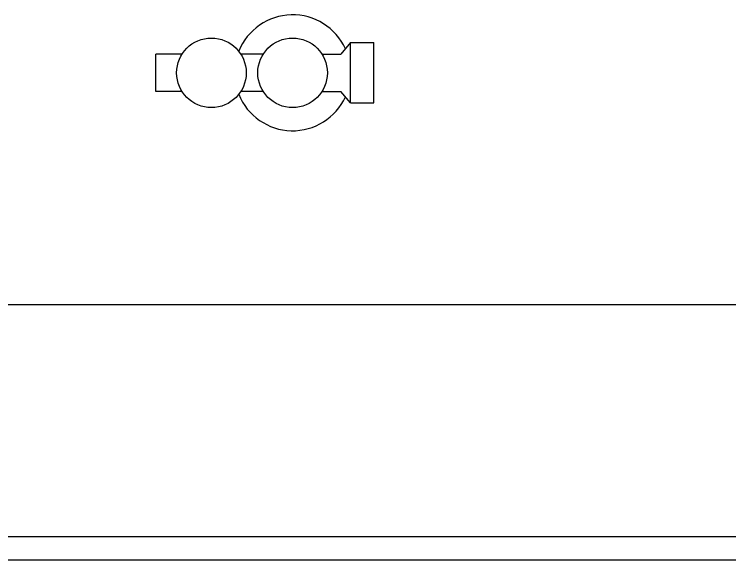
# Model space of a CAD drawing. Header units: millimetres. Extents: x 976 to 9349, y -1578 to 2211.
# Drawn here: x 2376.82 to 2407.67, y 1529.91 to 1553.43 of the extents above; entities that cross this region are included whole.
import ezdxf

# ---------------------------------------------------------------- set-up
doc = ezdxf.new("R2010")
doc.units = ezdxf.units.MM
for name, color, linetype in [('Inst - woda', 220, 'Continuous'), ('Meble', 42, 'Continuous'), ('Płytki', 254, 'Continuous'), ('Ściany', 7, 'Continuous')]:
    doc.layers.add(name, color=color, linetype=linetype)

# ---------------------------------------------------------------- blocks, each defined once
blk = doc.blocks.new('Z$W@#30836')
blk.add_line((0, 0), (252.2, 0))
blk = doc.blocks.new('Z$W@#22725')
for p, q in [((0, 10), (80, 10)), ((0, 0), (80, 0))]:
    blk.add_line(p, q)
blk = doc.blocks.new('Z$W@#11926')
for p, q in [((1.7, 9.4), (3.3, 9.4)), ((1.7, 8.269), (1.7, 9.4)), ((3.3, 8.269), (3.3, 9.4)), ((1.7, 4.769), (1.7, 5.731)), ((3.3, 4.769), (3.3, 5.731)), ((1.7, 2.231), (1.7, 1.425)), ((3.3, 2.231), (3.3, 1.425)), ((1.2, 1), (1.7, 1.425)), ((3.8, 1), (3.3, 1.425)), ((1.2, 1), (1.2, 0)), ((1.2, 1), (3.8, 1)), ((3.8, 1), (3.8, 0)), ((1.2, 0), (3.8, 0))]:
    blk.add_line(p, q)
for centre in [(2.5, 7), (2.5, 3.5)]:
    blk.add_circle(centre, 1.5)
for start, end in [(111.7868, 245.5224), (294.4776, 68.2132)]:
    blk.add_arc((2.5, 3.5), 2.5, start, end)

msp = doc.modelspace()

# ---------------------------------------------------------------- linework, layer by layer
at = {"layer": 'Płytki'}
msp.add_line((2280.319, 1530.908), (2609.319, 1530.908), dxfattribs=at)

# ---------------------------------------------------------------- block references
at = {"layer": 'Inst - woda', "rotation": 90}
msp.add_blockref('Z$W@#11926', (2392.319, 1548.408), dxfattribs=at)
at = {"layer": 'Meble'}
msp.add_blockref('Z$W@#22725', (2330.319, 1530.908), dxfattribs=at)
at = {"layer": 'Ściany'}
msp.add_blockref('Z$W@#30836', (2280.119, 1529.908), dxfattribs=at)

doc.saveas('drawing.dxf')
